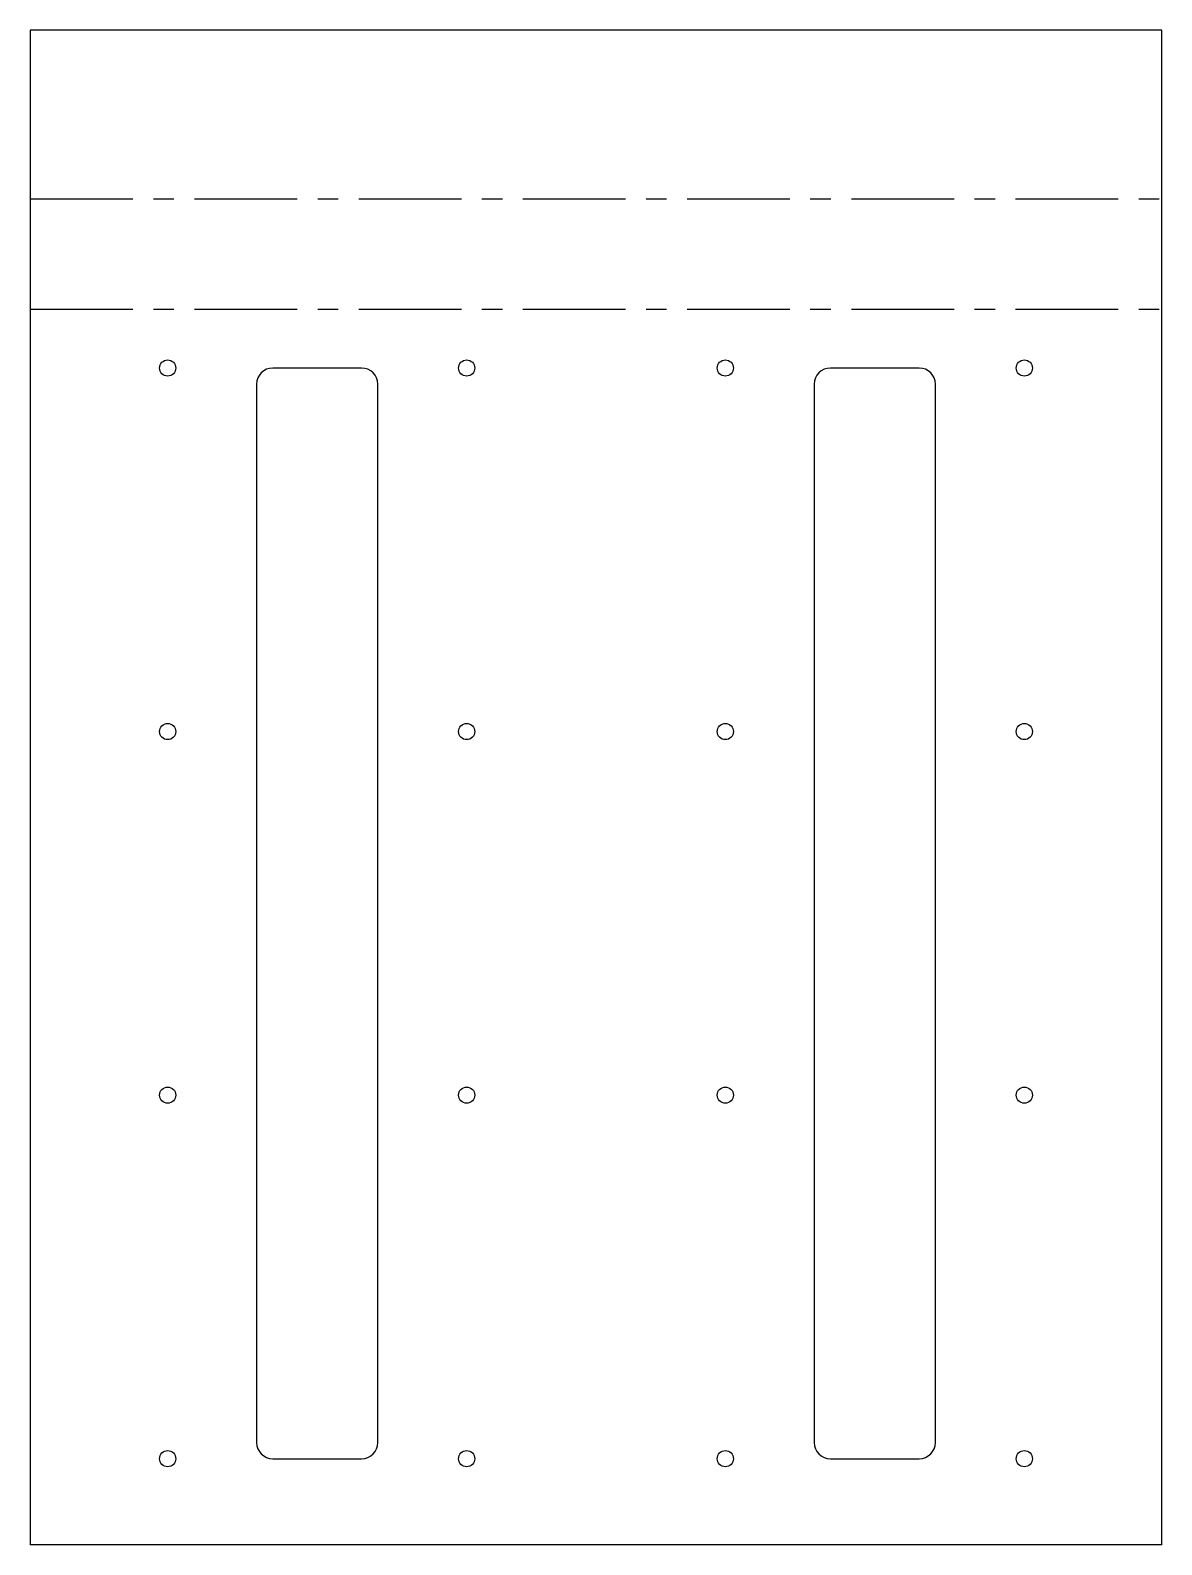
# Model space of a CAD drawing. Header units: millimetres. Extents: x -70 to 70, y 64 to 251.
import ezdxf

# ---------------------------------------------------------------- set-up
doc = ezdxf.new("R2010")
doc.units = ezdxf.units.MM
doc.linetypes.add('CENTERX2', pattern=[20.32, 12.7, -2.54, 2.54, -2.54])

msp = doc.modelspace()

# ---------------------------------------------------------------- linework, layer by layer
at = {"color": 7, "linetype": 'Continuous', "lineweight": 25}
for p, q in [((70, 251.46), (-70, 251.46)), ((-70, 251.46), (-70, 64)), ((70, 64), (70, 251.46)), ((-29, 209.65), (-40, 209.65)), ((40, 209.65), (29, 209.65)), ((-42, 207.65), (-42, 76.65)), ((-27, 76.65), (-27, 207.65)), ((27, 207.65), (27, 76.65)), ((42, 76.65), (42, 207.65)), ((-40, 74.65), (-29, 74.65)), ((29, 74.65), (40, 74.65)), ((70, 64), (-70, 64))]:
    msp.add_line(p, q, dxfattribs=at)
at = {"color": 7, "linetype": 'CENTERX2'}
for p, q in [((-70, 230.59), (70, 230.59)), ((-70, 216.92), (70, 216.92))]:
    msp.add_line(p, q, dxfattribs=at)
at = {"color": 7, "linetype": 'Continuous', "lineweight": 25}
for centre in [(-53, 209.65), (-16, 209.65), (16, 209.65), (53, 209.65), (-53, 164.65), (-16, 164.65), (16, 164.65), (53, 164.65), (-53, 119.65), (-16, 119.65), (16, 119.65), (53, 119.65), (-53, 74.65), (-16, 74.65), (16, 74.65), (53, 74.65)]:
    msp.add_circle(centre, 1, dxfattribs=at)
for centre, start, end in [((-40, 207.65), 90, 180), ((-29, 207.65), 0, 90), ((29, 207.65), 90, 180), ((40, 207.65), 0, 90), ((-40, 76.65), 180, 270), ((-29, 76.65), 270, 0), ((29, 76.65), 180, 270), ((40, 76.65), 270, 0)]:
    msp.add_arc(centre, 2, start, end, dxfattribs=at)

doc.saveas('drawing.dxf')
